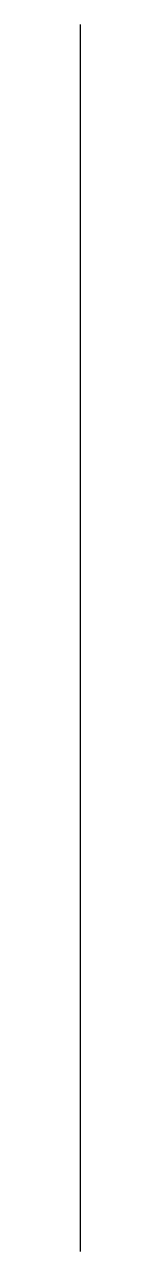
# Model space of a CAD drawing. Header units: millimetres. Extents: x 0 to 0, y 36 to 191.
import ezdxf

# ---------------------------------------------------------------- set-up
doc = ezdxf.new("R2010")
doc.units = ezdxf.units.MM
doc.layers.add('图层1', color=3, linetype='Continuous', lineweight=30)

msp = doc.modelspace()

# ---------------------------------------------------------------- linework, layer by layer
at = {"layer": '图层1', "extrusion": (-1, 0, 0)}
for p, q in [((0, 191.34, 46.68), (0, 35.77, 46.68)), ((0, 116.75, 102.27), (0, 116.75, -13.16)), ((0, 116.75, -3.67), (0, 116.75, 90.45))]:
    msp.add_line(p, q, dxfattribs=at)

doc.saveas('drawing.dxf')
